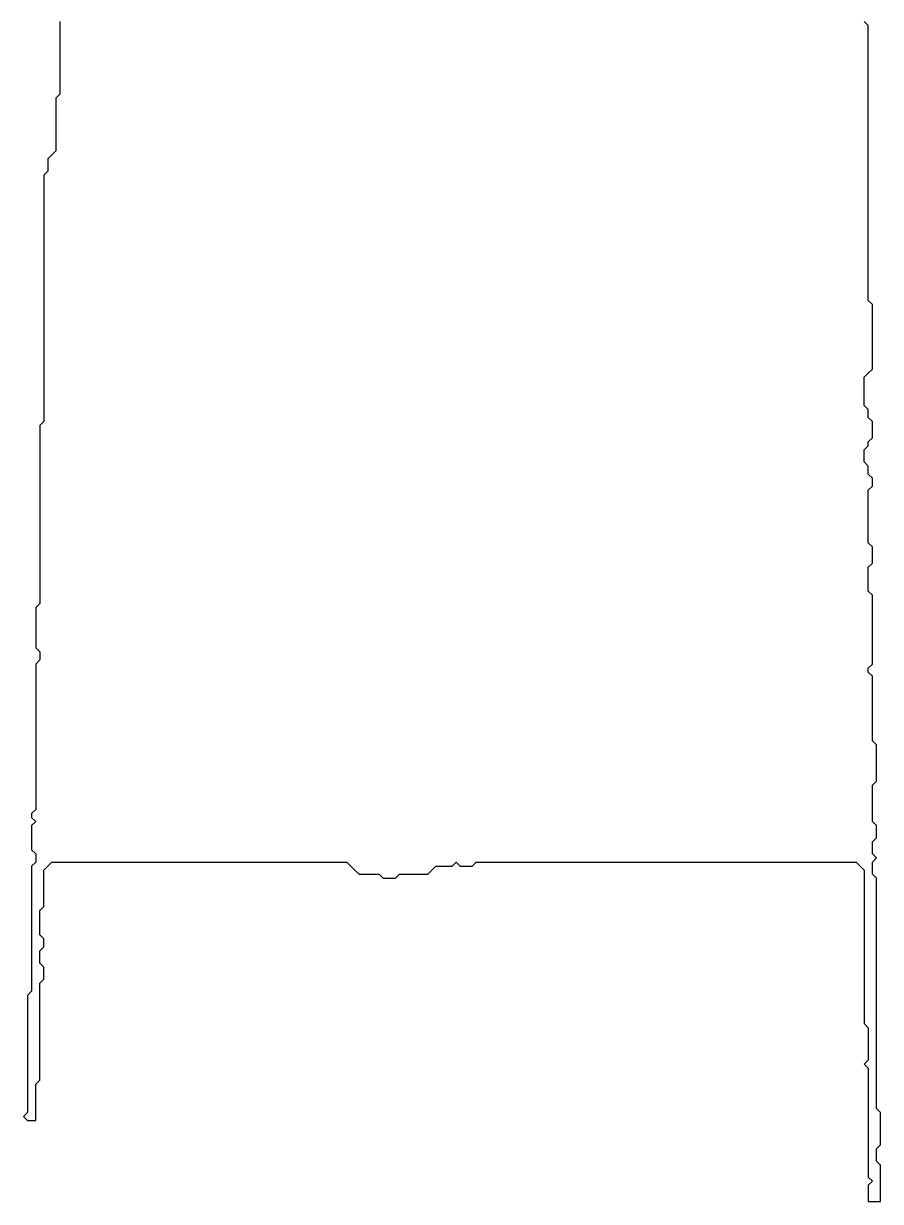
# Model space of a CAD drawing. Extents: x 166 to 207, y 344 to 490.
# Drawn here: x 172.12 to 198.62, y 343.88 to 380.31 of the extents above; entities that cross this region are included whole.
import ezdxf

# ---------------------------------------------------------------- set-up
doc = ezdxf.new("R2010")
doc.units = 0

msp = doc.modelspace()

# ---------------------------------------------------------------- linework, layer by layer
at = {"layer": 'contour_0'}
for p, q in [((173.25, 380.375), (173.25, 380.25)), ((173.25, 380.25), (173.25, 380.125)), ((173.25, 380.125), (173.25, 380)), ((198.25, 380.25), (198.125, 380.375)), ((198.25, 380.125), (198.25, 380.25)), ((198.25, 380), (198.25, 380.125)), ((173.25, 380), (173.25, 379.875)), ((173.25, 379.875), (173.25, 379.75)), ((173.25, 379.75), (173.25, 379.625)), ((198.25, 379.875), (198.25, 380)), ((198.25, 379.75), (198.25, 379.875)), ((198.25, 379.625), (198.25, 379.75)), ((173.25, 379.625), (173.25, 379.5)), ((173.25, 379.5), (173.25, 379.375)), ((173.25, 379.375), (173.25, 379.25)), ((198.25, 379.5), (198.25, 379.625)), ((198.25, 379.375), (198.25, 379.5)), ((198.25, 379.25), (198.25, 379.375)), ((173.25, 379.25), (173.25, 379.125)), ((173.25, 379.125), (173.25, 379)), ((173.25, 379), (173.25, 378.875)), ((198.25, 379.125), (198.25, 379.25)), ((198.25, 379), (198.25, 379.125)), ((198.25, 378.875), (198.25, 379)), ((173.25, 378.875), (173.25, 378.75)), ((173.25, 378.75), (173.25, 378.625)), ((173.25, 378.625), (173.25, 378.5)), ((198.25, 378.75), (198.25, 378.875)), ((198.25, 378.625), (198.25, 378.75)), ((198.25, 378.5), (198.25, 378.625)), ((173.25, 378.5), (173.25, 378.375)), ((173.25, 378.375), (173.25, 378.25)), ((173.25, 378.25), (173.25, 378.125)), ((198.25, 378.375), (198.25, 378.5)), ((198.25, 378.25), (198.25, 378.375)), ((198.25, 378.125), (198.25, 378.25)), ((173.25, 378.125), (173.125, 378)), ((173.125, 378), (173.125, 377.875)), ((173.125, 377.875), (173.125, 377.75)), ((198.25, 378), (198.25, 378.125)), ((198.25, 377.875), (198.25, 378)), ((198.25, 377.75), (198.25, 377.875)), ((173.125, 377.75), (173.125, 377.625)), ((173.125, 377.625), (173.125, 377.5)), ((173.125, 377.5), (173.125, 377.375)), ((198.25, 377.625), (198.25, 377.75)), ((198.25, 377.5), (198.25, 377.625)), ((198.25, 377.375), (198.25, 377.5)), ((173.125, 377.375), (173.125, 377.25)), ((173.125, 377.25), (173.125, 377.125)), ((198.25, 377.25), (198.25, 377.375)), ((198.25, 377.125), (198.25, 377.25)), ((173.125, 377.125), (173.125, 377)), ((173.125, 377), (173.125, 376.875)), ((173.125, 376.875), (173.125, 376.75)), ((198.25, 377), (198.25, 377.125)), ((198.25, 376.875), (198.25, 377)), ((198.25, 376.75), (198.25, 376.875)), ((173.125, 376.75), (173.125, 376.625)), ((173.125, 376.625), (173.125, 376.5)), ((173.125, 376.5), (173.125, 376.375)), ((198.25, 376.625), (198.25, 376.75)), ((198.25, 376.5), (198.25, 376.625)), ((198.25, 376.375), (198.25, 376.5)), ((173, 376.25), (172.875, 376.125)), ((172.875, 376.125), (172.875, 376)), ((173.125, 376.375), (173, 376.25)), ((198.25, 376.25), (198.25, 376.375)), ((198.25, 376.125), (198.25, 376.25)), ((198.25, 376), (198.25, 376.125)), ((172.875, 375.75), (172.75, 375.625)), ((172.875, 376), (172.875, 375.875)), ((172.875, 375.875), (172.875, 375.75)), ((198.25, 375.875), (198.25, 376)), ((198.25, 375.75), (198.25, 375.875)), ((198.25, 375.625), (198.25, 375.75)), ((172.75, 375.625), (172.75, 375.5)), ((172.75, 375.5), (172.75, 375.375)), ((172.75, 375.375), (172.75, 375.25)), ((198.25, 375.5), (198.25, 375.625)), ((198.25, 375.375), (198.25, 375.5)), ((198.25, 375.25), (198.25, 375.375)), ((172.75, 375.25), (172.75, 375.125)), ((172.75, 375.125), (172.75, 375)), ((172.75, 375), (172.75, 374.875)), ((198.25, 375.125), (198.25, 375.25)), ((198.25, 375), (198.25, 375.125)), ((198.25, 374.875), (198.25, 375)), ((172.75, 374.875), (172.75, 374.75)), ((172.75, 374.75), (172.75, 374.625)), ((172.75, 374.625), (172.75, 374.5)), ((198.25, 374.75), (198.25, 374.875)), ((198.25, 374.625), (198.25, 374.75)), ((198.25, 374.5), (198.25, 374.625)), ((172.75, 374.5), (172.75, 374.375)), ((172.75, 374.375), (172.75, 374.25)), ((172.75, 374.25), (172.75, 374.125)), ((198.25, 374.375), (198.25, 374.5)), ((198.25, 374.25), (198.25, 374.375)), ((198.25, 374.125), (198.25, 374.25)), ((172.75, 374.125), (172.75, 374)), ((172.75, 374), (172.75, 373.875)), ((172.75, 373.875), (172.75, 373.75)), ((198.25, 374), (198.25, 374.125)), ((198.25, 373.875), (198.25, 374)), ((198.25, 373.75), (198.25, 373.875)), ((172.75, 373.75), (172.75, 373.625)), ((172.75, 373.625), (172.75, 373.5)), ((172.75, 373.5), (172.75, 373.375)), ((198.25, 373.625), (198.25, 373.75)), ((198.25, 373.5), (198.25, 373.625)), ((198.25, 373.375), (198.25, 373.5)), ((172.75, 373.375), (172.75, 373.25)), ((172.75, 373.25), (172.75, 373.125)), ((172.75, 373.125), (172.75, 373)), ((198.25, 373.25), (198.25, 373.375)), ((198.25, 373.125), (198.25, 373.25)), ((198.25, 373), (198.25, 373.125)), ((172.75, 373), (172.75, 372.875)), ((172.75, 372.875), (172.75, 372.75)), ((198.25, 372.875), (198.25, 373)), ((198.25, 372.75), (198.25, 372.875)), ((172.75, 372.75), (172.75, 372.625)), ((172.75, 372.625), (172.75, 372.5)), ((172.75, 372.5), (172.75, 372.375)), ((198.25, 372.625), (198.25, 372.75)), ((198.25, 372.5), (198.25, 372.625)), ((198.25, 372.375), (198.25, 372.5)), ((172.75, 372.375), (172.75, 372.25)), ((172.75, 372.25), (172.75, 372.125)), ((172.75, 372.125), (172.75, 372)), ((198.25, 372.25), (198.25, 372.375)), ((198.25, 372.125), (198.25, 372.25)), ((198.25, 372), (198.25, 372.125)), ((172.75, 372), (172.75, 371.875)), ((172.75, 371.875), (172.75, 371.75)), ((172.75, 371.75), (172.75, 371.625)), ((198.25, 371.875), (198.25, 372)), ((198.25, 371.75), (198.25, 371.875)), ((198.375, 371.625), (198.25, 371.75)), ((172.75, 371.625), (172.75, 371.5)), ((172.75, 371.5), (172.75, 371.375)), ((172.75, 371.375), (172.75, 371.25)), ((198.375, 371.5), (198.375, 371.625)), ((198.375, 371.375), (198.375, 371.5)), ((198.375, 371.25), (198.375, 371.375)), ((172.75, 371.25), (172.75, 371.125)), ((172.75, 371.125), (172.75, 371)), ((172.75, 371), (172.75, 370.875)), ((198.375, 371.125), (198.375, 371.25)), ((198.375, 371), (198.375, 371.125)), ((198.375, 370.875), (198.375, 371)), ((172.75, 370.875), (172.75, 370.75)), ((172.75, 370.75), (172.75, 370.625)), ((172.75, 370.625), (172.75, 370.5)), ((198.375, 370.75), (198.375, 370.875)), ((198.375, 370.625), (198.375, 370.75)), ((198.375, 370.5), (198.375, 370.625)), ((172.75, 370.5), (172.75, 370.375)), ((172.75, 370.375), (172.75, 370.25)), ((172.75, 370.25), (172.75, 370.125)), ((198.375, 370.375), (198.375, 370.5)), ((198.375, 370.25), (198.375, 370.375)), ((198.375, 370.125), (198.375, 370.25)), ((172.75, 370.125), (172.75, 370)), ((172.75, 370), (172.75, 369.875)), ((172.75, 369.875), (172.75, 369.75)), ((198.375, 370), (198.375, 370.125)), ((198.375, 369.875), (198.375, 370)), ((198.375, 369.75), (198.375, 369.875)), ((172.75, 369.75), (172.75, 369.625)), ((172.75, 369.625), (172.75, 369.5)), ((172.75, 369.5), (172.75, 369.375)), ((198.125, 369.375), (198.25, 369.5)), ((198.25, 369.5), (198.375, 369.625)), ((198.375, 369.625), (198.375, 369.75)), ((172.75, 369.375), (172.75, 369.25)), ((172.75, 369.25), (172.75, 369.125)), ((172.75, 369.125), (172.75, 369)), ((198.125, 369.25), (198.125, 369.375)), ((198.125, 369.125), (198.125, 369.25)), ((198.125, 369), (198.125, 369.125)), ((172.75, 369), (172.75, 368.875)), ((172.75, 368.875), (172.75, 368.75)), ((172.75, 368.75), (172.75, 368.625)), ((198.125, 368.875), (198.125, 369)), ((198.125, 368.75), (198.125, 368.875)), ((198.125, 368.625), (198.125, 368.75)), ((172.75, 368.625), (172.75, 368.5)), ((172.75, 368.5), (172.75, 368.375)), ((198.125, 368.5), (198.125, 368.625)), ((198.25, 368.375), (198.125, 368.5)), ((172.75, 368.375), (172.75, 368.25)), ((172.75, 368.25), (172.75, 368.125)), ((172.75, 368.125), (172.75, 368)), ((198.25, 368.25), (198.25, 368.375)), ((198.25, 368.125), (198.25, 368.25)), ((198.375, 368), (198.25, 368.125)), ((172.75, 368), (172.625, 367.875)), ((172.625, 367.875), (172.625, 367.75)), ((172.625, 367.75), (172.625, 367.625)), ((198.375, 367.875), (198.375, 368)), ((198.375, 367.75), (198.375, 367.875)), ((198.375, 367.625), (198.375, 367.75)), ((172.625, 367.625), (172.625, 367.5)), ((172.625, 367.5), (172.625, 367.375)), ((172.625, 367.375), (172.625, 367.25)), ((198.25, 367.375), (198.375, 367.5)), ((198.25, 367.25), (198.25, 367.375)), ((198.375, 367.5), (198.375, 367.625)), ((172.625, 367.25), (172.625, 367.125)), ((172.625, 367.125), (172.625, 367)), ((172.625, 367), (172.625, 366.875)), ((198.125, 367.125), (198.25, 367.25)), ((198.125, 367), (198.125, 367.125)), ((198.125, 366.875), (198.125, 367)), ((172.625, 366.875), (172.625, 366.75)), ((172.625, 366.75), (172.625, 366.625)), ((172.625, 366.625), (172.625, 366.5)), ((198.125, 366.75), (198.125, 366.875)), ((198.25, 366.625), (198.125, 366.75)), ((198.25, 366.5), (198.25, 366.625)), ((172.625, 366.5), (172.625, 366.375)), ((172.625, 366.375), (172.625, 366.25)), ((172.625, 366.25), (172.625, 366.125)), ((198.25, 366.375), (198.25, 366.5)), ((198.375, 366.25), (198.25, 366.375)), ((198.375, 366.125), (198.375, 366.25)), ((172.625, 366.125), (172.625, 366)), ((172.625, 366), (172.625, 365.875)), ((172.625, 365.875), (172.625, 365.75)), ((198.25, 365.875), (198.375, 366)), ((198.25, 365.75), (198.25, 365.875)), ((198.375, 366), (198.375, 366.125)), ((172.625, 365.75), (172.625, 365.625)), ((172.625, 365.625), (172.625, 365.5)), ((172.625, 365.5), (172.625, 365.375)), ((198.25, 365.625), (198.25, 365.75)), ((198.25, 365.5), (198.25, 365.625)), ((198.25, 365.375), (198.25, 365.5)), ((172.625, 365.375), (172.625, 365.25)), ((172.625, 365.25), (172.625, 365.125)), ((172.625, 365.125), (172.625, 365)), ((198.25, 365.25), (198.25, 365.375)), ((198.25, 365.125), (198.25, 365.25)), ((198.25, 365), (198.25, 365.125)), ((172.625, 365), (172.625, 364.875)), ((172.625, 364.875), (172.625, 364.75)), ((172.625, 364.75), (172.625, 364.625)), ((198.25, 364.875), (198.25, 365)), ((198.25, 364.75), (198.25, 364.875)), ((198.25, 364.625), (198.25, 364.75)), ((172.625, 364.625), (172.625, 364.5)), ((172.625, 364.5), (172.625, 364.375)), ((172.625, 364.375), (172.625, 364.25)), ((198.25, 364.5), (198.25, 364.625)), ((198.25, 364.375), (198.25, 364.5)), ((198.25, 364.25), (198.25, 364.375)), ((172.625, 364.25), (172.625, 364.125)), ((172.625, 364.125), (172.625, 364)), ((198.375, 364.125), (198.25, 364.25)), ((198.375, 364), (198.375, 364.125)), ((172.625, 364), (172.625, 363.875)), ((172.625, 363.875), (172.625, 363.75)), ((172.625, 363.75), (172.625, 363.625)), ((198.375, 363.875), (198.375, 364)), ((198.375, 363.75), (198.375, 363.875)), ((198.375, 363.625), (198.375, 363.75)), ((172.625, 363.625), (172.625, 363.5)), ((172.625, 363.5), (172.625, 363.375)), ((172.625, 363.375), (172.625, 363.25)), ((198.25, 363.5), (198.375, 363.625)), ((198.25, 363.375), (198.25, 363.5)), ((198.25, 363.25), (198.25, 363.375)), ((172.625, 363.25), (172.625, 363.125)), ((172.625, 363.125), (172.625, 363)), ((172.625, 363), (172.625, 362.875)), ((198.25, 363.125), (198.25, 363.25)), ((198.25, 363), (198.25, 363.125)), ((198.25, 362.875), (198.25, 363)), ((172.625, 362.875), (172.625, 362.75)), ((172.625, 362.75), (172.625, 362.625)), ((172.625, 362.625), (172.625, 362.5)), ((198.25, 362.75), (198.25, 362.875)), ((198.375, 362.625), (198.25, 362.75)), ((198.375, 362.5), (198.375, 362.625)), ((172.625, 362.375), (172.5, 362.25)), ((172.5, 362.25), (172.5, 362.125)), ((172.625, 362.5), (172.625, 362.375)), ((198.375, 362.375), (198.375, 362.5)), ((198.375, 362.25), (198.375, 362.375)), ((198.375, 362.125), (198.375, 362.25)), ((172.5, 362.125), (172.5, 362)), ((172.5, 362), (172.5, 361.875)), ((172.5, 361.875), (172.5, 361.75)), ((198.375, 362), (198.375, 362.125)), ((198.375, 361.875), (198.375, 362)), ((198.375, 361.75), (198.375, 361.875)), ((172.5, 361.75), (172.5, 361.625)), ((172.5, 361.625), (172.5, 361.5)), ((172.5, 361.5), (172.5, 361.375)), ((198.375, 361.625), (198.375, 361.75)), ((198.375, 361.5), (198.375, 361.625)), ((198.375, 361.375), (198.375, 361.5)), ((172.5, 361.375), (172.5, 361.25)), ((172.5, 361.25), (172.5, 361.125)), ((172.5, 361.125), (172.5, 361)), ((198.375, 361.25), (198.375, 361.375)), ((198.375, 361.125), (198.375, 361.25)), ((198.375, 361), (198.375, 361.125)), ((172.5, 361), (172.625, 360.875)), ((172.625, 360.875), (172.625, 360.75)), ((172.625, 360.75), (172.625, 360.625)), ((198.375, 360.875), (198.375, 361)), ((198.375, 360.75), (198.375, 360.875)), ((198.375, 360.625), (198.375, 360.75)), ((172.625, 360.625), (172.5, 360.5)), ((172.5, 360.5), (172.5, 360.375)), ((172.5, 360.375), (172.5, 360.25)), ((198.25, 360.375), (198.375, 360.5)), ((198.25, 360.25), (198.25, 360.375)), ((198.375, 360.5), (198.375, 360.625)), ((172.5, 360.25), (172.5, 360.125)), ((172.5, 360.125), (172.5, 360)), ((198.375, 360.125), (198.25, 360.25)), ((198.375, 360), (198.375, 360.125)), ((172.5, 360), (172.5, 359.875)), ((172.5, 359.875), (172.5, 359.75)), ((172.5, 359.75), (172.5, 359.625)), ((198.375, 359.875), (198.375, 360)), ((198.375, 359.75), (198.375, 359.875)), ((198.375, 359.625), (198.375, 359.75)), ((172.5, 359.625), (172.5, 359.5)), ((172.5, 359.5), (172.5, 359.375)), ((172.5, 359.375), (172.5, 359.25)), ((198.375, 359.5), (198.375, 359.625)), ((198.375, 359.375), (198.375, 359.5)), ((198.375, 359.25), (198.375, 359.375)), ((172.5, 359.25), (172.5, 359.125)), ((172.5, 359.125), (172.5, 359)), ((172.5, 359), (172.5, 358.875)), ((198.375, 359.125), (198.375, 359.25)), ((198.375, 359), (198.375, 359.125)), ((198.375, 358.875), (198.375, 359)), ((172.5, 358.875), (172.5, 358.75)), ((172.5, 358.75), (172.5, 358.625)), ((172.5, 358.625), (172.5, 358.5)), ((198.375, 358.75), (198.375, 358.875)), ((198.375, 358.625), (198.375, 358.75)), ((198.375, 358.5), (198.375, 358.625)), ((172.5, 358.5), (172.5, 358.375)), ((172.5, 358.375), (172.5, 358.25)), ((172.5, 358.25), (172.5, 358.125)), ((198.375, 358.375), (198.375, 358.5)), ((198.375, 358.25), (198.375, 358.375)), ((198.375, 358.125), (198.375, 358.25)), ((172.5, 358.125), (172.5, 358)), ((172.5, 358), (172.5, 357.875)), ((172.5, 357.875), (172.5, 357.75)), ((198.5, 358), (198.375, 358.125)), ((198.5, 357.875), (198.5, 358)), ((198.5, 357.75), (198.5, 357.875)), ((172.5, 357.75), (172.5, 357.625)), ((172.5, 357.625), (172.5, 357.5)), ((172.5, 357.5), (172.5, 357.375)), ((198.5, 357.625), (198.5, 357.75)), ((198.5, 357.5), (198.5, 357.625)), ((198.5, 357.375), (198.5, 357.5)), ((172.5, 357.375), (172.5, 357.25)), ((172.5, 357.25), (172.5, 357.125)), ((172.5, 357.125), (172.5, 357)), ((198.5, 357.25), (198.5, 357.375)), ((198.5, 357.125), (198.5, 357.25)), ((198.5, 357), (198.5, 357.125)), ((172.5, 357), (172.5, 356.875)), ((172.5, 356.875), (172.5, 356.75)), ((172.5, 356.75), (172.5, 356.625)), ((198.375, 356.75), (198.5, 356.875)), ((198.375, 356.625), (198.375, 356.75)), ((198.5, 356.875), (198.5, 357)), ((172.5, 356.625), (172.5, 356.5)), ((172.5, 356.5), (172.5, 356.375)), ((172.5, 356.375), (172.5, 356.25)), ((198.375, 356.5), (198.375, 356.625)), ((198.375, 356.375), (198.375, 356.5)), ((198.375, 356.25), (198.375, 356.375)), ((172.5, 356), (172.375, 355.875)), ((172.5, 356.25), (172.5, 356.125)), ((172.5, 356.125), (172.5, 356)), ((198.375, 356.125), (198.375, 356.25)), ((198.375, 356), (198.375, 356.125)), ((198.375, 355.875), (198.375, 356)), ((172.375, 355.875), (172.375, 355.75)), ((172.375, 355.75), (172.5, 355.625)), ((198.375, 355.75), (198.375, 355.875)), ((198.375, 355.625), (198.375, 355.75)), ((172.5, 355.625), (172.375, 355.5)), ((172.375, 355.5), (172.375, 355.375)), ((172.375, 355.375), (172.375, 355.25)), ((198.5, 355.5), (198.375, 355.625)), ((198.5, 355.375), (198.5, 355.5)), ((198.5, 355.25), (198.5, 355.375)), ((172.375, 355.25), (172.375, 355.125)), ((172.375, 355.125), (172.375, 355)), ((172.375, 355), (172.375, 354.875)), ((198.375, 355), (198.5, 355.125)), ((198.375, 354.875), (198.375, 355)), ((198.5, 355.125), (198.5, 355.25)), ((172.375, 354.875), (172.375, 354.75)), ((172.375, 354.75), (172.5, 354.625)), ((172.5, 354.625), (172.5, 354.5)), ((198.375, 354.75), (198.375, 354.875)), ((198.375, 354.625), (198.375, 354.75)), ((198.5, 354.5), (198.375, 354.625)), ((172.5, 354.375), (172.375, 354.25)), ((172.375, 354.25), (172.375, 354.125)), ((172.5, 354.5), (172.5, 354.375)), ((172.75, 354.125), (172.875, 354.25)), ((172.875, 354.25), (173, 354.375)), ((173, 354.375), (173.125, 354.375)), ((173.125, 354.375), (173.25, 354.375)), ((173.25, 354.375), (173.375, 354.375)), ((173.375, 354.375), (173.5, 354.375)), ((173.5, 354.375), (173.625, 354.375)), ((173.625, 354.375), (173.75, 354.375)), ((173.75, 354.375), (173.875, 354.375)), ((173.875, 354.375), (174, 354.375)), ((174, 354.375), (174.125, 354.375)), ((174.125, 354.375), (174.25, 354.375)), ((174.25, 354.375), (174.375, 354.375)), ((174.375, 354.375), (174.5, 354.375)), ((174.5, 354.375), (174.625, 354.375)), ((174.625, 354.375), (174.75, 354.375)), ((174.75, 354.375), (174.875, 354.375)), ((174.875, 354.375), (175, 354.375)), ((175, 354.375), (175.125, 354.375)), ((175.125, 354.375), (175.25, 354.375)), ((175.25, 354.375), (175.375, 354.375)), ((175.375, 354.375), (175.5, 354.375)), ((175.5, 354.375), (175.625, 354.375)), ((175.625, 354.375), (175.75, 354.375)), ((175.75, 354.375), (175.875, 354.375)), ((175.875, 354.375), (176, 354.375)), ((176, 354.375), (176.125, 354.375)), ((176.125, 354.375), (176.25, 354.375)), ((176.25, 354.375), (176.375, 354.375)), ((176.375, 354.375), (176.5, 354.375)), ((176.5, 354.375), (176.625, 354.375)), ((176.625, 354.375), (176.75, 354.375)), ((176.75, 354.375), (176.875, 354.375)), ((176.875, 354.375), (177, 354.375)), ((177, 354.375), (177.125, 354.375)), ((177.125, 354.375), (177.25, 354.375)), ((177.25, 354.375), (177.375, 354.375)), ((177.375, 354.375), (177.5, 354.375)), ((177.5, 354.375), (177.625, 354.375)), ((177.625, 354.375), (177.75, 354.375)), ((177.75, 354.375), (177.875, 354.375)), ((177.875, 354.375), (178, 354.375)), ((178, 354.375), (178.125, 354.375)), ((178.125, 354.375), (178.25, 354.375)), ((178.25, 354.375), (178.375, 354.375)), ((178.375, 354.375), (178.5, 354.375)), ((178.5, 354.375), (178.625, 354.375)), ((178.625, 354.375), (178.75, 354.375)), ((178.75, 354.375), (178.875, 354.375)), ((178.875, 354.375), (179, 354.375)), ((179, 354.375), (179.125, 354.375)), ((179.125, 354.375), (179.25, 354.375)), ((179.25, 354.375), (179.375, 354.375)), ((179.375, 354.375), (179.5, 354.375)), ((179.5, 354.375), (179.625, 354.375)), ((179.625, 354.375), (179.75, 354.375)), ((179.75, 354.375), (179.875, 354.375)), ((179.875, 354.375), (180, 354.375)), ((180, 354.375), (180.125, 354.375)), ((180.125, 354.375), (180.25, 354.375)), ((180.25, 354.375), (180.375, 354.375)), ((180.375, 354.375), (180.5, 354.375)), ((180.5, 354.375), (180.625, 354.375)), ((180.625, 354.375), (180.75, 354.375)), ((180.75, 354.375), (180.875, 354.375)), ((180.875, 354.375), (181, 354.375)), ((181, 354.375), (181.125, 354.375)), ((181.125, 354.375), (181.25, 354.375)), ((181.25, 354.375), (181.375, 354.375)), ((181.375, 354.375), (181.5, 354.375)), ((181.5, 354.375), (181.625, 354.375)), ((181.625, 354.375), (181.75, 354.375)), ((181.75, 354.375), (181.875, 354.375)), ((181.875, 354.375), (182, 354.375)), ((182, 354.375), (182.125, 354.375)), ((182.125, 354.375), (182.25, 354.25)), ((182.25, 354.25), (182.375, 354.125)), ((184.75, 354.125), (184.875, 354.25)), ((184.875, 354.25), (185, 354.25)), ((185, 354.25), (185.125, 354.25)), ((185.125, 354.25), (185.25, 354.25)), ((185.25, 354.25), (185.375, 354.25)), ((185.375, 354.25), (185.5, 354.375)), ((185.5, 354.375), (185.625, 354.25)), ((185.625, 354.25), (185.75, 354.25)), ((185.75, 354.25), (185.875, 354.25)), ((185.875, 354.25), (186, 354.25)), ((186, 354.25), (186.125, 354.375)), ((186.125, 354.375), (186.25, 354.375)), ((186.25, 354.375), (186.375, 354.375)), ((186.375, 354.375), (186.5, 354.375)), ((186.5, 354.375), (186.625, 354.375)), ((186.625, 354.375), (186.75, 354.375)), ((186.75, 354.375), (186.875, 354.375)), ((186.875, 354.375), (187, 354.375)), ((187, 354.375), (187.125, 354.375)), ((187.125, 354.375), (187.25, 354.375)), ((187.25, 354.375), (187.375, 354.375)), ((187.375, 354.375), (187.5, 354.375)), ((187.5, 354.375), (187.625, 354.375)), ((187.625, 354.375), (187.75, 354.375)), ((187.75, 354.375), (187.875, 354.375)), ((187.875, 354.375), (188, 354.375)), ((188, 354.375), (188.125, 354.375)), ((188.125, 354.375), (188.25, 354.375)), ((188.25, 354.375), (188.375, 354.375)), ((188.375, 354.375), (188.5, 354.375)), ((188.5, 354.375), (188.625, 354.375)), ((188.625, 354.375), (188.75, 354.375)), ((188.75, 354.375), (188.875, 354.375)), ((188.875, 354.375), (189, 354.375)), ((189, 354.375), (189.125, 354.375)), ((189.125, 354.375), (189.25, 354.375)), ((189.25, 354.375), (189.375, 354.375)), ((189.375, 354.375), (189.5, 354.375)), ((189.5, 354.375), (189.625, 354.375)), ((189.625, 354.375), (189.75, 354.375)), ((189.75, 354.375), (189.875, 354.375)), ((189.875, 354.375), (190, 354.375)), ((190, 354.375), (190.125, 354.375)), ((190.125, 354.375), (190.25, 354.375)), ((190.25, 354.375), (190.375, 354.375)), ((190.375, 354.375), (190.5, 354.375)), ((190.5, 354.375), (190.625, 354.375)), ((190.625, 354.375), (190.75, 354.375)), ((190.75, 354.375), (190.875, 354.375)), ((190.875, 354.375), (191, 354.375)), ((191, 354.375), (191.125, 354.375)), ((191.125, 354.375), (191.25, 354.375)), ((191.25, 354.375), (191.375, 354.375)), ((191.375, 354.375), (191.5, 354.375)), ((191.5, 354.375), (191.625, 354.375)), ((191.625, 354.375), (191.75, 354.375)), ((191.75, 354.375), (191.875, 354.375)), ((191.875, 354.375), (192, 354.375)), ((192, 354.375), (192.125, 354.375)), ((192.125, 354.375), (192.25, 354.375)), ((192.25, 354.375), (192.375, 354.375)), ((192.375, 354.375), (192.5, 354.375)), ((192.5, 354.375), (192.625, 354.375)), ((192.625, 354.375), (192.75, 354.375)), ((192.75, 354.375), (192.875, 354.375)), ((192.875, 354.375), (193, 354.375)), ((193, 354.375), (193.125, 354.375)), ((193.125, 354.375), (193.25, 354.375)), ((193.25, 354.375), (193.375, 354.375)), ((193.375, 354.375), (193.5, 354.375)), ((193.5, 354.375), (193.625, 354.375)), ((193.625, 354.375), (193.75, 354.375)), ((193.75, 354.375), (193.875, 354.375)), ((193.875, 354.375), (194, 354.375)), ((194, 354.375), (194.125, 354.375)), ((194.125, 354.375), (194.25, 354.375)), ((194.25, 354.375), (194.375, 354.375)), ((194.375, 354.375), (194.5, 354.375)), ((194.5, 354.375), (194.625, 354.375)), ((194.625, 354.375), (194.75, 354.375)), ((194.75, 354.375), (194.875, 354.375)), ((194.875, 354.375), (195, 354.375)), ((195, 354.375), (195.125, 354.375)), ((195.125, 354.375), (195.25, 354.375)), ((195.25, 354.375), (195.375, 354.375)), ((195.375, 354.375), (195.5, 354.375)), ((195.5, 354.375), (195.625, 354.375)), ((195.625, 354.375), (195.75, 354.375)), ((195.75, 354.375), (195.875, 354.375)), ((195.875, 354.375), (196, 354.375)), ((196, 354.375), (196.125, 354.375)), ((196.125, 354.375), (196.25, 354.375)), ((196.25, 354.375), (196.375, 354.375)), ((196.375, 354.375), (196.5, 354.375)), ((196.5, 354.375), (196.625, 354.375)), ((196.625, 354.375), (196.75, 354.375)), ((196.75, 354.375), (196.875, 354.375)), ((196.875, 354.375), (197, 354.375)), ((197, 354.375), (197.125, 354.375)), ((197.125, 354.375), (197.25, 354.375)), ((197.25, 354.375), (197.375, 354.375)), ((197.375, 354.375), (197.5, 354.375)), ((197.5, 354.375), (197.625, 354.375)), ((197.625, 354.375), (197.75, 354.375)), ((197.75, 354.375), (197.875, 354.375)), ((197.875, 354.375), (198, 354.25)), ((198, 354.25), (198.125, 354.125)), ((198.375, 354.375), (198.5, 354.5)), ((198.375, 354.25), (198.375, 354.375)), ((198.375, 354.125), (198.375, 354.25)), ((172.375, 354.125), (172.375, 354)), ((172.375, 354), (172.375, 353.875)), ((172.375, 353.875), (172.375, 353.75)), ((172.75, 354), (172.75, 354.125)), ((172.75, 353.875), (172.75, 354)), ((172.75, 353.75), (172.75, 353.875)), ((182.375, 354.125), (182.5, 354)), ((182.5, 354), (182.625, 354)), ((182.625, 354), (182.75, 354)), ((182.75, 354), (182.875, 354)), ((182.875, 354), (183, 354)), ((183, 354), (183.125, 354)), ((183.125, 354), (183.25, 353.875)), ((183.25, 353.875), (183.375, 353.875)), ((183.375, 353.875), (183.5, 353.875)), ((183.5, 353.875), (183.625, 353.875)), ((183.625, 353.875), (183.75, 354)), ((183.75, 354), (183.875, 354)), ((183.875, 354), (184, 354)), ((184, 354), (184.125, 354)), ((184.125, 354), (184.25, 354)), ((184.25, 354), (184.375, 354)), ((184.375, 354), (184.5, 354)), ((184.5, 354), (184.625, 354)), ((184.625, 354), (184.75, 354.125)), ((198.125, 354.125), (198.125, 354)), ((198.125, 354), (198.125, 353.875)), ((198.125, 353.875), (198.125, 353.75)), ((198.375, 354), (198.375, 354.125)), ((198.5, 353.875), (198.375, 354)), ((198.5, 353.75), (198.5, 353.875)), ((172.375, 353.75), (172.375, 353.625)), ((172.375, 353.625), (172.375, 353.5)), ((172.375, 353.5), (172.375, 353.375)), ((172.75, 353.625), (172.75, 353.75)), ((172.75, 353.5), (172.75, 353.625)), ((172.75, 353.375), (172.75, 353.5)), ((198.125, 353.75), (198.125, 353.625)), ((198.125, 353.625), (198.125, 353.5)), ((198.125, 353.5), (198.125, 353.375)), ((198.5, 353.625), (198.5, 353.75)), ((198.5, 353.5), (198.5, 353.625)), ((198.5, 353.375), (198.5, 353.5)), ((172.375, 353.375), (172.375, 353.25)), ((172.375, 353.25), (172.375, 353.125)), ((172.375, 353.125), (172.375, 353)), ((172.75, 353.25), (172.75, 353.375)), ((172.75, 353.125), (172.75, 353.25)), ((172.75, 353), (172.75, 353.125)), ((198.125, 353.375), (198.125, 353.25)), ((198.125, 353.25), (198.125, 353.125)), ((198.125, 353.125), (198.125, 353)), ((198.5, 353.25), (198.5, 353.375)), ((198.5, 353.125), (198.5, 353.25)), ((198.5, 353), (198.5, 353.125)), ((172.375, 353), (172.375, 352.875)), ((172.375, 352.875), (172.375, 352.75)), ((172.375, 352.75), (172.375, 352.625)), ((172.625, 352.875), (172.75, 353)), ((172.625, 352.75), (172.625, 352.875)), ((172.625, 352.625), (172.625, 352.75)), ((198.125, 353), (198.125, 352.875)), ((198.125, 352.875), (198.125, 352.75)), ((198.125, 352.75), (198.125, 352.625)), ((198.5, 352.875), (198.5, 353)), ((198.5, 352.75), (198.5, 352.875)), ((198.5, 352.625), (198.5, 352.75)), ((172.375, 352.625), (172.375, 352.5)), ((172.375, 352.5), (172.375, 352.375)), ((172.375, 352.375), (172.375, 352.25)), ((172.625, 352.5), (172.625, 352.625)), ((172.625, 352.375), (172.625, 352.5)), ((172.625, 352.25), (172.625, 352.375)), ((198.125, 352.625), (198.125, 352.5)), ((198.125, 352.5), (198.125, 352.375)), ((198.125, 352.375), (198.125, 352.25)), ((198.5, 352.5), (198.5, 352.625)), ((198.5, 352.375), (198.5, 352.5)), ((198.5, 352.25), (198.5, 352.375)), ((172.375, 352.25), (172.375, 352.125)), ((172.375, 352.125), (172.375, 352)), ((172.375, 352), (172.375, 351.875)), ((172.625, 352.125), (172.625, 352.25)), ((172.75, 352), (172.625, 352.125)), ((172.75, 351.875), (172.75, 352)), ((198.125, 352.25), (198.125, 352.125)), ((198.125, 352.125), (198.125, 352)), ((198.125, 352), (198.125, 351.875)), ((198.5, 352.125), (198.5, 352.25)), ((198.5, 352), (198.5, 352.125)), ((198.5, 351.875), (198.5, 352)), ((172.375, 351.875), (172.375, 351.75)), ((172.375, 351.75), (172.375, 351.625)), ((172.375, 351.625), (172.375, 351.5)), ((172.625, 351.625), (172.75, 351.75)), ((172.625, 351.5), (172.625, 351.625)), ((172.75, 351.75), (172.75, 351.875)), ((198.125, 351.875), (198.125, 351.75)), ((198.125, 351.75), (198.125, 351.625)), ((198.125, 351.625), (198.125, 351.5)), ((198.5, 351.75), (198.5, 351.875)), ((198.5, 351.625), (198.5, 351.75)), ((198.5, 351.5), (198.5, 351.625)), ((172.375, 351.5), (172.375, 351.375)), ((172.375, 351.375), (172.375, 351.25)), ((172.625, 351.375), (172.625, 351.5)), ((172.625, 351.25), (172.625, 351.375)), ((198.125, 351.5), (198.125, 351.375)), ((198.125, 351.375), (198.125, 351.25)), ((198.5, 351.375), (198.5, 351.5)), ((198.5, 351.25), (198.5, 351.375)), ((172.375, 351.25), (172.375, 351.125)), ((172.375, 351.125), (172.375, 351)), ((172.375, 351), (172.375, 350.875)), ((172.75, 351.125), (172.625, 351.25)), ((172.75, 351), (172.75, 351.125)), ((172.75, 350.875), (172.75, 351)), ((198.125, 351.25), (198.125, 351.125)), ((198.125, 351.125), (198.125, 351)), ((198.125, 351), (198.125, 350.875)), ((198.5, 351.125), (198.5, 351.25)), ((198.5, 351), (198.5, 351.125)), ((198.5, 350.875), (198.5, 351)), ((172.375, 350.875), (172.375, 350.75)), ((172.375, 350.75), (172.375, 350.625)), ((172.375, 350.625), (172.375, 350.5)), ((172.625, 350.625), (172.75, 350.75)), ((172.625, 350.5), (172.625, 350.625)), ((172.75, 350.75), (172.75, 350.875)), ((198.125, 350.875), (198.125, 350.75)), ((198.125, 350.75), (198.125, 350.625)), ((198.125, 350.625), (198.125, 350.5)), ((198.5, 350.75), (198.5, 350.875)), ((198.5, 350.625), (198.5, 350.75)), ((198.5, 350.5), (198.5, 350.625)), ((172.375, 350.375), (172.25, 350.25)), ((172.25, 350.25), (172.25, 350.125)), ((172.375, 350.5), (172.375, 350.375)), ((172.625, 350.375), (172.625, 350.5)), ((172.625, 350.25), (172.625, 350.375)), ((172.625, 350.125), (172.625, 350.25)), ((198.125, 350.5), (198.125, 350.375)), ((198.125, 350.375), (198.125, 350.25)), ((198.125, 350.25), (198.125, 350.125)), ((198.5, 350.375), (198.5, 350.5)), ((198.5, 350.25), (198.5, 350.375)), ((198.5, 350.125), (198.5, 350.25)), ((172.25, 350.125), (172.25, 350)), ((172.25, 350), (172.25, 349.875)), ((172.25, 349.875), (172.25, 349.75)), ((172.625, 350), (172.625, 350.125)), ((172.625, 349.875), (172.625, 350)), ((172.625, 349.75), (172.625, 349.875)), ((198.125, 350.125), (198.125, 350)), ((198.125, 350), (198.125, 349.875)), ((198.125, 349.875), (198.125, 349.75)), ((198.5, 350), (198.5, 350.125)), ((198.5, 349.875), (198.5, 350)), ((198.5, 349.75), (198.5, 349.875)), ((172.25, 349.75), (172.25, 349.625)), ((172.25, 349.625), (172.25, 349.5)), ((172.25, 349.5), (172.25, 349.375)), ((172.625, 349.625), (172.625, 349.75)), ((172.625, 349.5), (172.625, 349.625)), ((172.625, 349.375), (172.625, 349.5)), ((198.125, 349.75), (198.125, 349.625)), ((198.125, 349.625), (198.125, 349.5)), ((198.125, 349.5), (198.125, 349.375)), ((198.5, 349.625), (198.5, 349.75)), ((198.5, 349.5), (198.5, 349.625)), ((198.5, 349.375), (198.5, 349.5)), ((172.25, 349.375), (172.25, 349.25)), ((172.25, 349.25), (172.25, 349.125)), ((172.25, 349.125), (172.25, 349)), ((172.625, 349.25), (172.625, 349.375)), ((172.625, 349.125), (172.625, 349.25)), ((172.625, 349), (172.625, 349.125)), ((198.125, 349.375), (198.25, 349.25)), ((198.25, 349.25), (198.25, 349.125)), ((198.25, 349.125), (198.25, 349)), ((198.5, 349.25), (198.5, 349.375)), ((198.5, 349.125), (198.5, 349.25)), ((198.5, 349), (198.5, 349.125)), ((172.25, 349), (172.25, 348.875)), ((172.25, 348.875), (172.25, 348.75)), ((172.25, 348.75), (172.25, 348.625)), ((172.625, 348.875), (172.625, 349)), ((172.625, 348.75), (172.625, 348.875)), ((172.625, 348.625), (172.625, 348.75)), ((198.25, 349), (198.25, 348.875)), ((198.25, 348.875), (198.25, 348.75)), ((198.25, 348.75), (198.25, 348.625)), ((198.5, 348.875), (198.5, 349)), ((198.5, 348.75), (198.5, 348.875)), ((198.5, 348.625), (198.5, 348.75)), ((172.25, 348.625), (172.25, 348.5)), ((172.25, 348.5), (172.25, 348.375)), ((172.25, 348.375), (172.25, 348.25)), ((172.625, 348.5), (172.625, 348.625)), ((172.625, 348.375), (172.625, 348.5)), ((172.625, 348.25), (172.625, 348.375)), ((198.25, 348.625), (198.25, 348.5)), ((198.25, 348.5), (198.25, 348.375)), ((198.25, 348.375), (198.25, 348.25)), ((198.5, 348.5), (198.5, 348.625)), ((198.5, 348.375), (198.5, 348.5)), ((198.5, 348.25), (198.5, 348.375)), ((172.25, 348.25), (172.25, 348.125)), ((172.25, 348.125), (172.25, 348)), ((172.25, 348), (172.25, 347.875)), ((172.625, 348.125), (172.625, 348.25)), ((172.625, 348), (172.625, 348.125)), ((172.625, 347.875), (172.625, 348)), ((198.25, 348.25), (198.125, 348.125)), ((198.125, 348.125), (198.25, 348)), ((198.25, 348), (198.25, 347.875)), ((198.5, 348.125), (198.5, 348.25)), ((198.5, 348), (198.5, 348.125)), ((198.5, 347.875), (198.5, 348)), ((172.25, 347.875), (172.25, 347.75)), ((172.25, 347.75), (172.25, 347.625)), ((172.25, 347.625), (172.25, 347.5)), ((172.5, 347.5), (172.625, 347.625)), ((172.625, 347.75), (172.625, 347.875)), ((172.625, 347.625), (172.625, 347.75)), ((198.25, 347.875), (198.25, 347.75)), ((198.25, 347.75), (198.25, 347.625)), ((198.25, 347.625), (198.25, 347.5)), ((198.5, 347.75), (198.5, 347.875)), ((198.5, 347.625), (198.5, 347.75)), ((198.5, 347.5), (198.5, 347.625)), ((172.25, 347.5), (172.25, 347.375)), ((172.25, 347.375), (172.25, 347.25)), ((172.25, 347.25), (172.25, 347.125)), ((172.5, 347.375), (172.5, 347.5)), ((172.5, 347.25), (172.5, 347.375)), ((172.5, 347.125), (172.5, 347.25)), ((198.25, 347.5), (198.25, 347.375)), ((198.25, 347.375), (198.25, 347.25)), ((198.25, 347.25), (198.25, 347.125)), ((198.5, 347.375), (198.5, 347.5)), ((198.5, 347.25), (198.5, 347.375)), ((198.5, 347.125), (198.5, 347.25)), ((172.25, 347.125), (172.25, 347)), ((172.25, 347), (172.25, 346.875)), ((172.5, 347), (172.5, 347.125)), ((172.5, 346.875), (172.5, 347)), ((198.25, 347.125), (198.25, 347)), ((198.25, 347), (198.25, 346.875)), ((198.5, 347), (198.5, 347.125)), ((198.5, 346.875), (198.5, 347)), ((172.25, 346.625), (172.125, 346.5)), ((172.25, 346.875), (172.25, 346.75)), ((172.25, 346.75), (172.25, 346.625)), ((172.5, 346.75), (172.5, 346.875)), ((172.5, 346.625), (172.5, 346.75)), ((172.5, 346.5), (172.5, 346.625)), ((198.25, 346.875), (198.25, 346.75)), ((198.25, 346.75), (198.25, 346.625)), ((198.25, 346.625), (198.25, 346.5)), ((198.5, 346.75), (198.5, 346.875)), ((198.625, 346.625), (198.5, 346.75)), ((198.625, 346.5), (198.625, 346.625)), ((172.125, 346.5), (172.25, 346.375)), ((172.25, 346.375), (172.375, 346.375)), ((172.375, 346.375), (172.5, 346.375)), ((172.5, 346.375), (172.5, 346.5)), ((198.25, 346.5), (198.25, 346.375)), ((198.25, 346.375), (198.25, 346.25)), ((198.25, 346.25), (198.25, 346.125)), ((198.625, 346.375), (198.625, 346.5)), ((198.625, 346.25), (198.625, 346.375)), ((198.625, 346.125), (198.625, 346.25)), ((198.25, 346.125), (198.25, 346)), ((198.25, 346), (198.25, 345.875)), ((198.25, 345.875), (198.25, 345.75)), ((198.625, 346), (198.625, 346.125)), ((198.625, 345.875), (198.625, 346)), ((198.625, 345.75), (198.625, 345.875)), ((198.25, 345.75), (198.25, 345.625)), ((198.25, 345.625), (198.25, 345.5)), ((198.25, 345.5), (198.25, 345.375)), ((198.5, 345.5), (198.625, 345.625)), ((198.5, 345.375), (198.5, 345.5)), ((198.625, 345.625), (198.625, 345.75)), ((198.25, 345.375), (198.25, 345.25)), ((198.25, 345.25), (198.25, 345.125)), ((198.25, 345.125), (198.25, 345)), ((198.5, 345.25), (198.5, 345.375)), ((198.5, 345.125), (198.5, 345.25)), ((198.625, 345), (198.5, 345.125)), ((198.25, 345), (198.25, 344.875)), ((198.25, 344.875), (198.25, 344.75)), ((198.25, 344.75), (198.25, 344.625)), ((198.625, 344.875), (198.625, 345)), ((198.625, 344.75), (198.625, 344.875)), ((198.625, 344.625), (198.625, 344.75)), ((198.25, 344.625), (198.375, 344.5)), ((198.375, 344.5), (198.25, 344.375)), ((198.25, 344.375), (198.25, 344.25)), ((198.625, 344.5), (198.625, 344.625)), ((198.625, 344.375), (198.625, 344.5)), ((198.625, 344.25), (198.625, 344.375)), ((198.25, 344.25), (198.25, 344.125)), ((198.25, 344.125), (198.25, 344)), ((198.25, 344), (198.25, 343.875)), ((198.625, 344.125), (198.625, 344.25)), ((198.625, 344), (198.625, 344.125)), ((198.625, 343.875), (198.625, 344)), ((198.25, 343.875), (198.375, 343.875)), ((198.375, 343.875), (198.5, 343.875)), ((198.5, 343.875), (198.625, 343.875))]:
    msp.add_line(p, q, dxfattribs=at)

doc.saveas('drawing.dxf')
